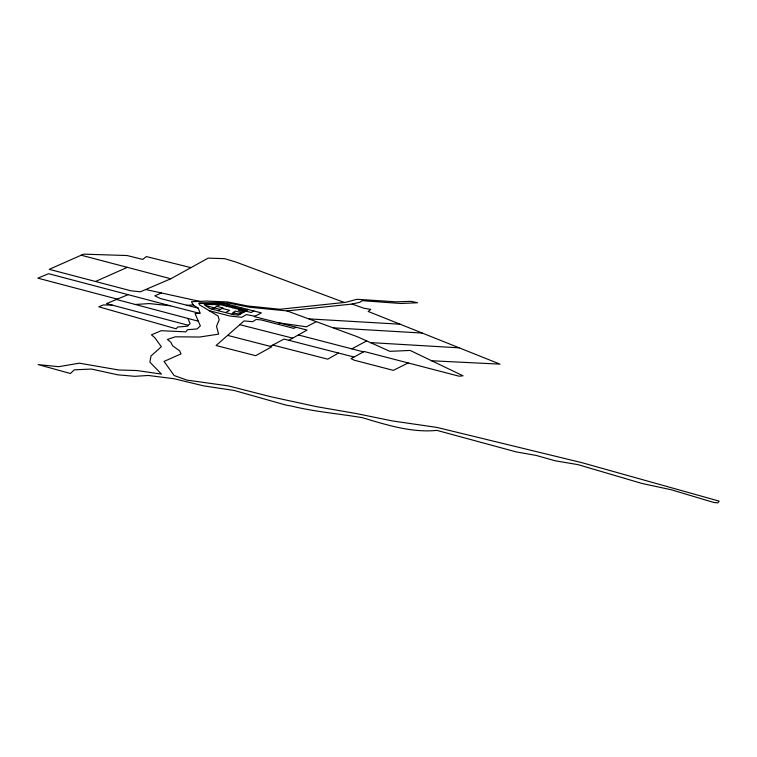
<?xml version="1.0" encoding="UTF-8"?>
<svg xmlns="http://www.w3.org/2000/svg" width="757" height="757" viewBox="0 0 757 757"><rect width="100%" height="100%" fill="white"/><g stroke="black" fill="none" stroke-linecap="round" stroke-linejoin="round"><path stroke-width="1.14" d="M187.906 318.442L190.139 323.608L187.376 326.21L177.545 327.043L176.239 328.822L98.826 306.822L103.406 304.91L112.273 305.137M344.331 302.469L235.853 262.026L224.64 258.657L208.166 258.128L170.798 278.765L140.348 291.814L130.819 290.764L49.262 269.331L83.592 254.144L127.11 255.535L142.713 259.414L146.366 256.576L190.953 267.637M338.53 353.055L327.734 359.168L272.823 345.041L270.353 346.375M288.843 340.309L307.077 330.052L254.267 316.596L261.402 312.915L222.842 303.037L199.006 303.197L199.403 304.778L217.997 315.943L219.18 319.814L216.502 326.371L218.65 334.14L199.725 337.016L175.283 336.799L167.429 339.448L170.902 342.334L172.577 345.769L179.589 350.784L181.018 353.888L164.042 361.42L174.148 375.529L186.761 380.071L228.16 385.862L271.233 396.838L316.776 406.708L356.027 413.502L392.353 420.92L437.016 427.431L581.745 462.641L719.15 501.115L717.854 502.856L713.69 502.449L671.393 489.798L641.898 483.43L578.007 464.637L555.136 460.776L536.107 455.411L516.283 451.92L436.921 430.383C411.676 432.928 386.401 424.866 362.414 417.703C338.805 413.663 314.817 411.827 291.417 406.036L286.023 405.099L234.159 390.47L203.709 385.871L174.148 378.746L148.438 375.472L134.774 376.314L117.884 374.838L91.408 369.056L74.29 369.842L70.429 373.504L38.162 364.6L58.696 366.691L79.334 363.171L118.726 369.984L136.941 370.533L161.44 374.09L149.877 362.13L151.012 355.998L161.345 346.715L154.674 337.556L151.447 334.849L161.241 330.705L185.872 331.869L187.424 329.74L197.151 328.917L200.359 325.907L195.041 313.597L200.236 313.275L198.211 308.165L193.167 304.901L191.455 301.75L206.131 301.078L227.469 301.939L247.709 305.979L279.863 309.263L345.75 302.317L356.963 299.28L395.845 301.825L411.051 301.343L417.552 302.743L400.813 303.491L362.073 300.661L359.878 302.289L352.033 304.059L286.998 310.9L249.545 307.257L229.39 303.188L199.006 303.197M214.146 307.853L216.862 306.348L223.06 307.938L218.111 310.682M222.842 303.037L220.126 304.541L251.135 312.49L253.85 310.985M211.988 309.111L214.326 307.815M220.334 304.484L218.669 305.402L215.225 304.522M226.324 306.131L229.049 304.626M232.531 307.721L235.247 306.216M225.558 312.594L229.636 310.332L222.198 308.421M238.729 309.31L241.455 307.806M231.831 314.202L234.168 312.906M241.19 309.017L238.521 310.493L244.218 311.95M238.947 314.221L241.672 312.707L235.465 311.118L232.749 312.622L239.865 314.363M244.937 310.9L247.653 309.395M286.998 310.9L357.484 336.789L389.846 351.333L410.162 350.444L463.038 375.803L459.054 376.191L364.155 351.503L351.049 358.648L354.257 360.2L393.29 370.353L408.193 362.963M272.823 345.041L283.989 339.06L353.992 357.02M351.825 348.854L366.681 340.924M316.464 321.545L306.434 326.806L278.5 322.775M296.091 327.251L293.773 328.377L261.279 319.946L256.159 319.454L252.706 321.687L244.066 320.93L216.095 345.533L255.686 355.686L271.801 346.744L227.639 335.379M95.505 281.481L127.318 267.344M161.44 292.978L154.806 295.817L160.446 298.551L198.097 308.09M128.094 294.653L106.538 303.614L188.323 325.311M186.468 305.383L193.167 304.901M135.276 304.475L149.318 303.576L170.164 305.743L199.441 313.322M431.367 360.748L499.998 364.136L368.176 311.439L370.76 309.376L364.022 308.269L352.033 304.059M309.121 318.896L400.141 324.214M333.837 327.876L422.264 333.052M370.419 342.599L459.225 347.832M145.704 289.515L199.697 301.371M254.986 316.227L246.375 314.581L241.71 317.315L229.721 315.981L209.235 310.682M239.808 324.677L292.685 338.152M205.573 305.573L220.344 309.443M298.353 334.963L363.398 351.863M81.16 255.213L170.798 278.765M170.164 305.743L48.599 273.693L37.85 278.16L117.344 299.119M116.464 299.479L198.325 321.205M246.886 310.474L238.446 315.158L233.336 314.581L209.916 308.582L204.163 304.598L223.438 304.465L246.886 310.474"/></g></svg>
